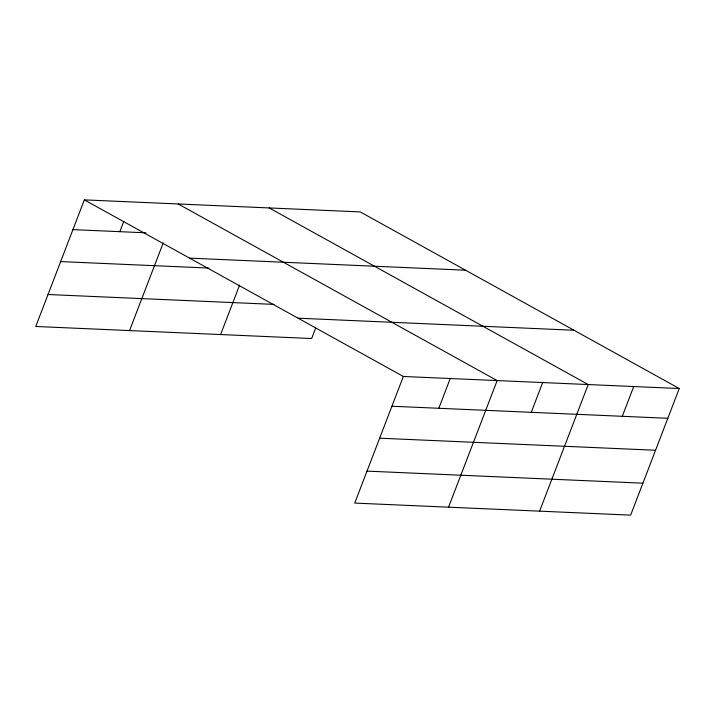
<?xml version="1.0" encoding="UTF-8"?>
<svg xmlns="http://www.w3.org/2000/svg" width="715" height="715" viewBox="0 0 715 715"><rect width="100%" height="100%" fill="white"/><g stroke="black" fill="none" stroke-linecap="round" stroke-linejoin="round"><path stroke-width="1.07" d="M679.25 388.522L403.34 376.474L354.738 503.083L630.648 515.131L679.25 388.522L360.262 211.917L84.352 199.869L35.75 326.478L311.66 338.526L315.619 328.221M119.825 231.678L123.766 221.418M129.558 330.571L163.172 243.011M220.613 334.548L239.596 285.097M438.813 408.283L450.244 378.521M448.546 507.176L497.148 380.568L178.16 203.963M531.245 412.323L542.676 382.561M539.602 511.154L588.204 384.545L269.215 207.94M622.3 416.3L633.722 386.538M72.921 229.631L146.012 232.822M189.618 258.142L465.528 270.199M60.659 261.592L208.878 268.062M48.021 294.517L273.961 304.384M298.075 318.193L573.984 330.241M391.909 406.236L667.828 418.293M379.647 438.197L655.557 450.253M367.01 471.122L642.919 483.179M84.352 199.869L403.34 376.474"/></g></svg>
